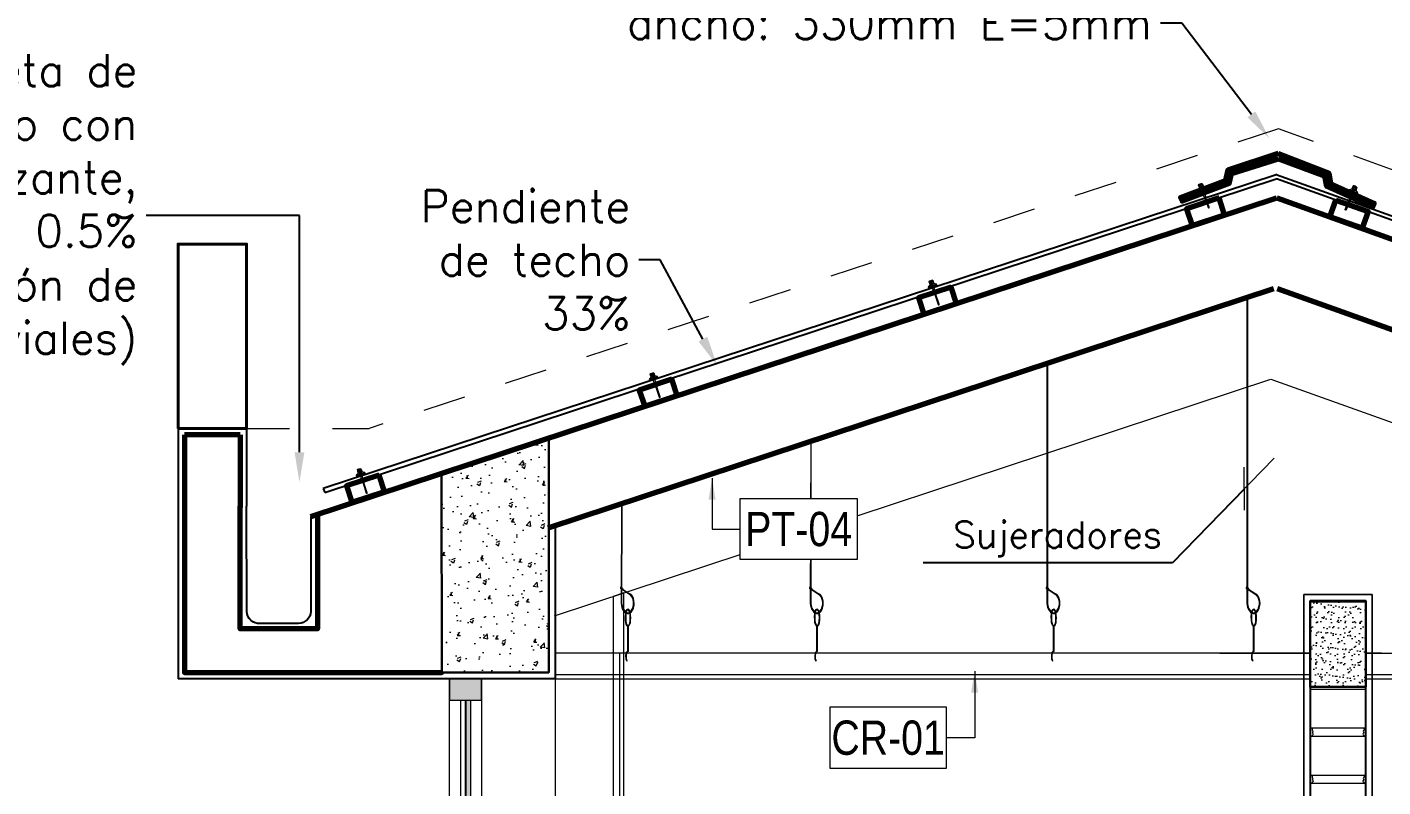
# Model space of a CAD drawing. Header units: millimetres. Extents: x -3570 to 5754, y -12788176 to 1214.
# Drawn here: x 3358.586 to 3361.749, y 1190.029 to 1191.803 of the extents above; entities that cross this region are included whole.
import ezdxf
from ezdxf import colors
from ezdxf.entities.mleader import LeaderData, LeaderLine
from ezdxf.enums import TextEntityAlignment as Align
from ezdxf.math import Vec2, Vec3

# ---------------------------------------------------------------- set-up
doc = ezdxf.new("R2010")
doc.units = ezdxf.units.MM
doc.linetypes.add('HIDDEN2', pattern=[4.7625, 3.175, -1.5875])
doc.linetypes.add('TRAZOS1', pattern=[0.15, 0.1, -0.05])
for name, color, linetype, lineweight in [('01. MUROS.', 7, 'Continuous', 20), ('07. TARRAJEO.', 70, 'Continuous', 0), ('12. VENTANAS.', 142, 'Continuous', 15), ('30. VIGUETAS EN CORTE.', 82, 'Continuous', 30), ('31. LOSA Y TECHO EN CORTE.', 7, 'Continuous', 30), ('47. MOBILIARIOS.', 253, 'Continuous', 5), ('55. INDICADORES - TEXTO (SOLO MÓDULOS).', 45, 'Continuous', 5), ('arrandela', 105, 'Continuous', 9), ('COLUMNAS Y PLACAS', 255, 'Continuous', 70), ('COTAS', 7, 'Continuous', 0), ('PROYECCION', 1, 'HIDDEN2', 9), ('SGE_0.05', 8, 'Continuous', 0), ('SGE_0.13', 6, 'Continuous', 13), ('SGE_COTAS-01', 1, 'Continuous', 9), ('SGE_ESTRUCTURAS', 3, 'Continuous', 13), ('SGE_MUROS BAJOS', 2, 'Continuous', 20), ('SGE_PUERTAS', 1, 'Continuous', 5), ('SGE_TABIQUE 1', 7, 'Continuous', 5), ('SGE_TEXTO-CHICOS-03', 3, 'Continuous', 9)]:
    doc.layers.add(name, color=color, linetype=linetype, lineweight=lineweight)
doc.layers.add('PARA CORTES ARQ', color=251, linetype='Continuous')
doc.styles.add('ESC 1-50 C', font='arial.ttf', dxfattribs={"height": 0.075})
doc.styles.add('nemi', font='GOTHIC.TTF')
doc.styles.add('R80-50', font='romans.shx', dxfattribs={"width": 1.3, "height": 0.08})
doc.styles.add('ROMANS', font='romans.shx')
doc.styles.add('SIMPLEX 50', font='simplex.shx', dxfattribs={"width": 0.6, "height": 0.08})
doc.styles.add('TEXTOS 20', font='ARIALN.TTF', dxfattribs={"height": 0.08})
doc.dimstyles.new('1-50', dxfattribs={"dimtxt": 0.15, "dimasz": 0.07, "dimexe": 0.08, "dimexo": 0, "dimgap": 0.02, "dimtad": 1, "dimtoh": 1, "dimzin": 4, "dimdsep": 46, "dimtxsty": 'R80-50', "dimblk1": 'TICK1', "dimblk2": 'TICK1', "dimsah": 1, "dimcen": 0.09, "dimclrt": 3, "dimaunit": 1, "dimadec": 0, "dimazin": 0, "dimtfac": 1, "dimtix": 1, "dimtmove": 1, "dimatfit": 1, "dimldrblk": 'TICK1', "dimfxl": 0.6, "dimfxlon": 1, "dimtolj": 1, "dimtzin": 0, "dimarcsym": 0})
doc.dimstyles.new('COTA NEMI', dxfattribs={"dimscale": 0, "dimtxt": 0.1, "dimasz": 0.05, "dimexe": 0.04, "dimexo": 0.1, "dimgap": 0.022, "dimtad": 2, "dimtih": 1, "dimtoh": 1, "dimzin": 5, "dimdsep": 46, "dimtxsty": 'nemi', "dimblk": 'ARCHTICK', "dimcen": 0, "dimdle": 0.03, "dimclrd": 1, "dimclre": 1, "dimclrt": 256, "dimaunit": 1, "dimazin": 0, "dimtfac": 1, "dimtix": 1, "dimtmove": 0, "dimatfit": 3, "dimldrblk": 'ARCHTICK', "dimfxl": 0.05, "dimfxlon": 1, "dimtolj": 1, "dimtzin": 0, "dimlwd": -1, "dimlwe": -1, "dimarcsym": 0})
doc.dimstyles.new('ESC G 1.50', dxfattribs={"dimtxt": 0.08, "dimasz": 0.08, "dimexe": 0.08, "dimexo": 0.05, "dimgap": 0.02, "dimtad": 2, "dimtih": 1, "dimtoh": 1, "dimzin": 1, "dimdsep": 46, "dimtxsty": 'SIMPLEX 50', "dimblk": 'ARCHTICK', "dimcen": 0, "dimdle": 0.06, "dimclrd": 256, "dimclre": 256, "dimclrt": 256, "dimadec": 0, "dimazin": 0, "dimtfac": 1, "dimtix": 1, "dimtmove": 2, "dimatfit": 3, "dimfxl": 0.5, "dimfxlon": 1, "dimlwd": -1, "dimlwe": -1, "dimarcsym": 0})

# ---------------------------------------------------------------- blocks, each defined once
blk = doc.blocks.new('aergafdgdfg')
at = {"lineweight": 30, "true_color": 0x636466}
h = blk.add_hatch(color=251, dxfattribs=at)
h.dxf.hatch_style = 1
h.paths.add_polyline_path([(2065.7028, 1656.7004), (2065.9028, 1656.7004), (2065.9028, 1656.8304), (2065.7028, 1656.8304)])
at = {"layer": 'SGE_ESTRUCTURAS'}
blk.add_lwpolyline([(2065.9028, 1656.7004), (2065.9028, 1656.8304), (2065.7028, 1656.8304), (2065.7028, 1656.7004)], close=True, dxfattribs=at)
blk = doc.blocks.new('_ArchTick')
at = {"color": 0, "linetype": 'Continuous', "const_width": 0.15}
blk.add_lwpolyline([(-0.5, -0.5), (0.5, 0.5)], dxfattribs=at)
blk = doc.blocks.new('*D390')
at = {"color": 1, "transparency": 16777216}
for p, q in [((3358.9386, 1192.745), (3358.9386, 1192.835)), ((3363.8977, 1192.745), (3363.8977, 1192.835)), ((3363.9277, 1192.795), (3358.9086, 1192.795))]:
    blk.add_line(p, q, dxfattribs=at)
at = {"layer": 'Defpoints', "color": 0, "lineweight": 30, "transparency": 16777216}
for p in [(3358.9386, 1192.795), (3358.9386, 1191.296), (3363.8977, 1190.8599)]:
    blk.add_point(p, dxfattribs=at)
at = {"color": 1, "transparency": 16777216, "xscale": 0.05, "yscale": 0.05, "zscale": 0.05, "rotation": 180}
blk.add_blockref('_ArchTick', (3358.9386, 1192.795), dxfattribs=at)
at = {"color": 1, "transparency": 16777216, "xscale": 0.05, "yscale": 0.05, "zscale": 0.05}
blk.add_blockref('_ArchTick', (3363.8977, 1192.795), dxfattribs=at)
at = {"transparency": 16777216, "insert": (3361.4182, 1192.8695), "char_height": 0.1, "attachment_point": 5, "style": 'nemi'}
blk.add_mtext('\\A1;4.96', dxfattribs=at)
blk = doc.blocks.new('*D394')
at = {"color": 1, "transparency": 16777216}
for p, q in [((3359.5535, 1192.245), (3359.5535, 1192.335)), ((3359.8039, 1192.245), (3359.8039, 1192.335)), ((3359.8339, 1192.295), (3359.5235, 1192.295))]:
    blk.add_line(p, q, dxfattribs=at)
at = {"layer": 'Defpoints', "color": 0, "lineweight": 30, "transparency": 16777216}
for p in [(3359.5535, 1192.295), (3359.8039, 1190.7952), (3359.5535, 1190.7567)]:
    blk.add_point(p, dxfattribs=at)
at = {"color": 1, "transparency": 16777216, "xscale": 0.05, "yscale": 0.05, "zscale": 0.05, "rotation": 180}
blk.add_blockref('_ArchTick', (3359.5535, 1192.295), dxfattribs=at)
at = {"color": 1, "transparency": 16777216, "xscale": 0.05, "yscale": 0.05, "zscale": 0.05}
blk.add_blockref('_ArchTick', (3359.8039, 1192.295), dxfattribs=at)
at = {"transparency": 16777216, "insert": (3359.6866, 1192.3695), "char_height": 0.1, "attachment_point": 5, "style": 'nemi'}
blk.add_mtext('\\A1;.25', dxfattribs=at)
blk = doc.blocks.new('*U305')
blk.add_wipeout([(0.075, 1.65), (0, 1.65), (0, 0), (0.075, 0)])
at = {"layer": '12. VENTANAS.'}
h = blk.add_hatch(color=251, dxfattribs=at)
h.dxf.hatch_style = 1
h.paths.add_polyline_path([(0, 1.6), (0, 1.65), (0.075, 1.65), (0.075, 1.6)])
at = {"layer": '12. VENTANAS.', "lineweight": 0}
h = blk.add_hatch(color=156, dxfattribs=at)
h.dxf.hatch_style = 1
h.paths.add_polyline_path([(0.0263, 1.6), (0.0263, 0.05), (0.0362, 0.05), (0.0362, 1.6)])
at = {"layer": '12. VENTANAS.'}
h = blk.add_hatch(color=251, dxfattribs=at)
h.dxf.hatch_style = 1
h.paths.add_polyline_path([(0, 0), (0, 0.05), (0.075, 0.05), (0.075, 0)])
at = {"layer": '12. VENTANAS.', "color": 252, "linetype": 'Continuous', "lineweight": 9}
blk.add_lwpolyline([(0.075, 0.05), (0.075, 1.65), (0, 1.65), (0, 0.05)], close=True, dxfattribs=at)
at = {"layer": '12. VENTANAS.', "color": 8, "linetype": 'Continuous', "lineweight": 13}
for points in [[(0, 1.6), (0, 1.65), (0.075, 1.65), (0.075, 1.6)], [(0, 0), (0, 0.05), (0.075, 0.05), (0.075, 0)]]:
    blk.add_lwpolyline(points, close=True, dxfattribs=at)
at = {"layer": '12. VENTANAS.', "color": 150, "lineweight": 5, "ltscale": 0.5}
for points in [[(0.0263, 1.6), (0.0263, 0.05), (0.0362, 0.05), (0.0362, 1.6), (0.0263, 1.6)], [(0.0387, 1.6), (0.0387, 0.05), (0.0487, 0.05), (0.0487, 1.6), (0.0387, 1.6)]]:
    blk.add_lwpolyline(points, dxfattribs=at)
blk = doc.blocks.new('*D396')
at = {"color": 1, "transparency": 16777216}
for p, q in [((3357.5426, 1188.601), (3357.5426, 1190.311)), ((3357.503, 1190.281), (3357.5026, 1190.281))]:
    blk.add_line(p, q, dxfattribs=at)
at = {"layer": 'Defpoints', "color": 0, "lineweight": 30, "transparency": 16777216}
for p in [(3357.5426, 1190.281), (3358.9386, 1190.281, -354.1568), (3357.8314, 1188.631, -24926854.2474)]:
    blk.add_point(p, dxfattribs=at)
at = {"color": 1, "transparency": 16777216, "xscale": 0.05, "yscale": 0.05, "zscale": 0.05}
for p, rotation in [((3357.5426, 1190.281), 90), ((3357.5426, 1188.631), 270)]:
    blk.add_blockref('_ArchTick', p, dxfattribs=dict(at, rotation=rotation))
at = {"transparency": 16777216, "insert": (3357.3986, 1189.456), "char_height": 0.1, "attachment_point": 5, "style": 'nemi'}
blk.add_mtext('\\A1;1.65', dxfattribs=at)
blk = doc.blocks.new('TICK1')
at = {"layer": 'COTAS', "color": 4, "ltscale": 0.5}
blk.add_line((-0.354, -0.354), (0.354, 0.354), dxfattribs=at)
at = {"layer": 'COTAS', "ltscale": 0.5}
blk.add_line((-1, 0), (1, 0), dxfattribs=at)
blk = doc.blocks.new('*U279')
blk.add_wipeout([(0, 0), (0, -0.2), (0.13, -0.2), (0.13, 0)])
at = {"layer": '30. VIGUETAS EN CORTE.', "linetype": 'ByBlock', "lineweight": 0}
h = blk.add_hatch(dxfattribs=at)
h.set_pattern_fill('AR-SAND', color=256, scale=0.0005)
h.set_pattern_definition([(37.5, (-3235.436258, -1217.977465), (-0.00080001565, 0.02447066187), [0, -0.019304, 0, -0.02159, 0, -0.0206375]), (7.5, (-3235.436258, -1217.977465), (0.02247616416, 0.03584125503), [0, -0.010414, 0, -0.017399, 0, -0.0066675]), (327.5, (-3235.45188, -1217.977465), (0.03954961851, 7.185923e-05), [0, -0.00635, 0, -0.02286, 0, -0.029845]), (317.5, (-3235.45188, -1217.977465), (0.03817782262, 0.01114646616), [0, -0.003175, 0, -0.014986, 0, -0.017145])])
h.paths.add_polyline_path([(0.13, 0), (0, 0), (0, -0.2), (0.13, -0.2)])
at = {"layer": '30. VIGUETAS EN CORTE.', "linetype": 'ByBlock'}
blk.add_lwpolyline([(0.13, 0), (0, 0), (0, -0.2), (0.13, -0.2)], close=True, dxfattribs=at)
blk = doc.blocks.new('*U300')
at = {"layer": '07. TARRAJEO.'}
for p, q in [((-0.015, 0), (-0.015, 3.0468)), ((-0.015, 3.0468), (0.145, 3.0468)), ((0.145, 3.0468), (0.145, 0))]:
    blk.add_line(p, q, dxfattribs=at)
at = {"layer": 'Defpoints', "color": 7, "true_color": 0xffffff}
blk.add_lwpolyline([(0.13, 0), (0, 0), (0, 3.0318), (0.13, 3.0318)], close=True, dxfattribs=at)
blk = doc.blocks.new('*U296')
at = {"layer": '01. MUROS.', "color": 146, "true_color": 0x03507d}
for points in [[(0.13, 2.44), (0, 2.44), (0, 2.53), (0.13, 2.53)], [(0.13, 2.33), (0, 2.33), (0, 2.42), (0.13, 2.42)], [(0.13, 2.22), (0, 2.22), (0, 2.31), (0.13, 2.31)]]:
    blk.add_lwpolyline(points, close=True, dxfattribs=at)
for points, knots in [([(0.0058, 2.44), (0.0047, 2.4383), (0.0029, 2.4354), (0.0077, 2.4323), (0.0037, 2.4286), (0.0082, 2.4253), (0.0045, 2.4228), (0.0049, 2.4208), (0.005, 2.42)], [0.00011014, 0.00011014, 0.00011014, 0.00011014, 0.00522058, 0.00867691, 0.01247807, 0.01624097, 0.01967059, 0.02200747, 0.02200747, 0.02200747, 0.02200747]), ([(0.1242, 2.44), (0.1253, 2.4383), (0.1271, 2.4354), (0.1223, 2.4323), (0.1263, 2.4286), (0.1218, 2.4253), (0.1255, 2.4228), (0.1251, 2.4208), (0.125, 2.42)], [0.00011014, 0.00011014, 0.00011014, 0.00011014, 0.00522058, 0.0086769, 0.01247807, 0.01624097, 0.01967059, 0.02200747, 0.02200747, 0.02200747, 0.02200747]), ([(0.0058, 2.33), (0.0047, 2.3283), (0.0029, 2.3254), (0.0077, 2.3223), (0.0037, 2.3186), (0.0082, 2.3153), (0.0045, 2.3128), (0.0049, 2.3108), (0.005, 2.31)], [0.00011014, 0.00011014, 0.00011014, 0.00011014, 0.00522058, 0.00867691, 0.01247807, 0.01624097, 0.01967059, 0.02200747, 0.02200747, 0.02200747, 0.02200747]), ([(0.1242, 2.33), (0.1253, 2.3283), (0.1271, 2.3254), (0.1223, 2.3223), (0.1263, 2.3186), (0.1218, 2.3153), (0.1255, 2.3128), (0.1251, 2.3108), (0.125, 2.31)], [0.00011014, 0.00011014, 0.00011014, 0.00011014, 0.00522058, 0.0086769, 0.01247807, 0.01624097, 0.01967059, 0.02200747, 0.02200747, 0.02200747, 0.02200747])]:
    blk.add_open_spline(points, degree=3, knots=knots, dxfattribs=at)
blk = doc.blocks.new('clavito')
at = {"layer": 'arrandela'}
blk.add_hatch(color=256, dxfattribs=at).paths.add_polyline_path([(-0.0095, 0.0212, 0.225006), (0.0095, 0.0212, 0.225006)])
h = blk.add_hatch(dxfattribs=at)
h.set_pattern_fill('ANSI31', color=256, scale=0.0005, style=0)
h.set_pattern_definition([(45, (960.809015, -308.7578553), (-0.0011225320151, 0.0011225320151), [])])
edge = h.paths.add_edge_path()
edge.add_arc((0.0028, -0.0383), 0.000397, 270, 360, ccw=False)
edge.add_line((0.0028, -0.0387), (0.0028, -0.0387))
edge.add_arc((0.0028, -0.0391), 0.000397, 90, 180)
edge.add_line((0.0024, -0.0391), (0.0024, -0.0882))
edge.add_arc((0, -0.0882), 0.00238, -90, 0, ccw=False)
edge.add_arc((0, -0.0882), 0.00238, 180, 270, ccw=False)
edge.add_line((-0.0024, -0.0882), (-0.0024, -0.0391))
edge.add_arc((-0.0028, -0.0391), 0.000397, 0, 90)
edge.add_line((-0.0028, -0.0387), (-0.0028, -0.0387))
edge.add_arc((-0.0028, -0.0383), 0.000397, 180, 270, ccw=False)
edge.add_arc((0, -0.0258), 0.0129, 255.74962, 284.25038)
for points in [[(-0.0208, 0), (-0.0208, 0.0053), (-0.0095, 0.0122)], [(-0.0208, 0.0053), (0.0208, 0.0053)], [(-0.0208, 0), (0.0208, 0)], [(-0.0095, 0.0276), (-0.0095, 0.0153)], [(-0.0095, 0.0212), (-0.0095, 0.0122)], [(-0.0032, 0.0131), (-0.0032, -0.0383)], [(0.0032, -0.0383), (0.0032, 0.0131)], [(0.0095, 0.0276), (0.0095, 0.0153)], [(0.0095, 0.0212), (0.0095, 0.0122)], [(0.0095, 0.0122), (0.0208, 0.0053), (0.0208, 0)]]:
    blk.add_lwpolyline(points, dxfattribs=at)
blk.add_lwpolyline([(-0.0095, 0.0195), (0.0095, 0.0195), (0.0095, 0.0131), (-0.0095, 0.0131)], close=True, dxfattribs=at)
blk.add_lwpolyline([(0.0032, -0.0383, -0.414214), (0.0028, -0.0387), (0.0028, -0.0387, 0.414214), (0.0024, -0.0391), (0.0024, -0.0882), (0.0024, -0.0882, -0.414214), (0, -0.0905), (0, -0.0905, -0.414214), (-0.0024, -0.0882), (-0.0024, -0.0882), (-0.0024, -0.0391, 0.414214), (-0.0028, -0.0387), (-0.0028, -0.0387, -0.414214), (-0.0032, -0.0383, 0.125003)], format="xyb", close=True, dxfattribs=at)
for centre, radius, start, end in [((0, 0.0075), 0.0222, 64.63861, 115.36139), ((0, 0.0477), 0.0222, 244.63861, 295.36139), ((0, 0.0477), 0.023, 245.58528, 294.41472), ((0, 0.0011), 0.0222, 64.63861, 115.36139), ((0, 0.0413), 0.0222, 244.63861, 295.36139), ((0, 0.0443), 0.0305, 251.82923, 288.17077), ((0, 0.0413), 0.0305, 251.82923, 288.17077)]:
    blk.add_arc(centre, radius, start, end, dxfattribs=at)
blk = doc.blocks.new('*D527')
at = {"color": 1, "transparency": 16777216}
for p, q in [((3357.5426, 1191.326), (3357.5426, 1190.8358)), ((3357.5926, 1191.296), (3357.5026, 1191.296)), ((3357.5926, 1190.8658), (3357.5026, 1190.8658))]:
    blk.add_line(p, q, dxfattribs=at)
at = {"layer": 'Defpoints', "color": 0, "lineweight": 30, "transparency": 16777216}
for p in [(3358.9386, 1191.296), (3357.5426, 1190.8658), (3358.9386, 1190.8658)]:
    blk.add_point(p, dxfattribs=at)
at = {"color": 1, "transparency": 16777216, "xscale": 0.05, "yscale": 0.05, "zscale": 0.05}
for p, rotation in [((3357.5426, 1191.296), 90), ((3357.5426, 1190.8658), 270)]:
    blk.add_blockref('_ArchTick', p, dxfattribs=dict(at, rotation=rotation))
at = {"transparency": 16777216, "insert": (3357.4332, 1191.0809), "char_height": 0.1, "attachment_point": 5, "style": 'nemi'}
blk.add_mtext('\\A1;.43', dxfattribs=at)
blk = doc.blocks.new('*D511')
at = {"color": 1, "transparency": 16777216}
for p, q in [((3357.5426, 1190.8958), (3357.5426, 1190.251)), ((3357.5926, 1190.8658), (3357.5026, 1190.8658)), ((3357.503, 1190.281), (3357.5026, 1190.281))]:
    blk.add_line(p, q, dxfattribs=at)
at = {"layer": 'Defpoints', "color": 0, "lineweight": 30, "transparency": 16777216}
for p in [(3357.7329, 1190.8658), (3357.5426, 1190.281), (3358.9386, 1190.281, -354.1568)]:
    blk.add_point(p, dxfattribs=at)
at = {"color": 1, "transparency": 16777216, "xscale": 0.05, "yscale": 0.05, "zscale": 0.05}
for p, rotation in [((3357.5426, 1190.8658), 90), ((3357.5426, 1190.281), 270)]:
    blk.add_blockref('_ArchTick', p, dxfattribs=dict(at, rotation=rotation))
at = {"transparency": 16777216, "insert": (3357.4329, 1190.5734), "char_height": 0.1, "attachment_point": 5, "style": 'nemi'}
blk.add_mtext('\\A1;.58', dxfattribs=at)
blk = doc.blocks.new('x1x01x2xx2')
at = {"layer": '31. LOSA Y TECHO EN CORTE.', "lineweight": 0, "true_color": 0x939598}
h = blk.add_hatch(dxfattribs=at)
h.set_pattern_fill('AR-CONC', color=252, scale=0.00049)
h.set_pattern_definition([(50, (-398.00963, -2095.51684), (0.0892704878, -0.007810152), [0.0093345, -0.1026795]), (355, (-398.00963, -2095.51684), (-0.0172692765, 0.0936178542), [0.0074676, -0.0821438862]), (100.4514447, (-398.00219, -2095.51749), (0.072001211, 0.0858076984), [0.0079331043, -0.08726422]), (46.1842, (-398.00963, -2095.49195), (0.13282873, -0.0206007407), [0.01400175, -0.15401925]), (96.6355576, (-397.99856, -2095.49366), (0.1163280257, 0.121238801), [0.0118996613, -0.130896448]), (351.184151, (-398.00963, -2095.49195), (0.116328026, 0.121238801), [0.011201384, -0.1232152686]), (21, (-397.997185, -2095.49817), (0.0742910517, -0.0501099471), [0.0093345, -0.1026795]), (326, (-397.997185, -2095.49817), (0.030282994, 0.0902521034), [0.0074676, -0.0821436]), (71.451445, (-397.99099, -2095.50234), (0.1045740454, 0.0401421568), [0.0079331043, -0.0872640694]), (37.5, (-398.00963, -2095.516837), (0.0015134156, 0.04143196905), [0, -0.08114792, 0, -0.0833882, 0, -0.08245475]), (7.5, (-398.00963, -2095.516837), (0.0327416346, 0.04908848166), [0, -0.04754372, 0, -0.07928102, 0, -0.03142615]), (327.5, (-398.037385, -2095.516837), (0.06643939163, -0.00280708456), [0, -0.031115, 0, -0.0970788, 0, -0.1288161]), (317.5, (-398.04983, -2095.51684), (0.0725832989, 0.0124589806), [0, -0.0404495, 0, -0.06447028, 0, -0.0914781])])
h.paths.add_polyline_path([(1076.0977, 300.5807), (1075.8477, 300.5807), (1075.8475, 301.0414), (1076.0979, 301.1247)])
at = {"color": 251, "true_color": 0x636466}
for p, q in [((1077.7967, 301.7437), (1075.5716, 301.0098)), ((1077.7966, 301.733), (1075.5748, 301)), ((1077.7948, 301.7437), (1079.8993, 300.9894)), ((1079.8959, 300.9799), (1077.795, 301.733)), ((1075.5716, 301.0098), (1075.5749, 301.0004))]:
    blk.add_line(p, q, dxfattribs=at)
at = {"color": 18, "true_color": 0x000000}
for p, q in [((1075.3927, 301.1505, -354.1568), (1075.3927, 300.9685, -354.1568)), ((1075.866, 300.5657), (1075.2327, 300.5657, 12467888.0262))]:
    blk.add_line(p, q, dxfattribs=at)
for points, elevation in [([(1075.2327, 301.1505), (1075.2327, 300.7505)], -354.1568), ([(1075.2327, 301.1505), (1075.2327, 300.5657)], -354.1568), ([(1075.3928, 300.7225), (1075.3927, 300.9685)], -472.209), ([(1075.5428, 300.9448), (1075.5428, 300.723)], -472.209), ([(1075.514, 300.6948), (1075.4215, 300.6948)], -472.209)]:
    blk.add_lwpolyline(points, dxfattribs=dict(at, elevation=elevation))
at = {"color": 18, "true_color": 0x000000, "elevation": -472.209}
blk.add_lwpolyline([(1075.5428, 300.723, -0.380341), (1075.514, 300.6948), (1075.4243, 300.6948, -0.410247), (1075.3928, 300.7232), (1075.3928, 300.727)], format="xyb", dxfattribs=at)
at = {"layer": 'COLUMNAS Y PLACAS', "color": 9, "true_color": 0xc7c8ca}
for p, q in [((1075.5428, 300.9448), (1077.7958, 301.6892)), ((1077.7958, 301.6892), (1079.8816, 300.9399)), ((1076.0964, 300.9182), (1077.7892, 301.4775)), ((1077.797, 301.4774), (1079.3239, 300.9289)), ((1075.3777, 301.1355, -354.1568), (1075.2477, 301.1355, -354.1568)), ((1075.3777, 301.1355, -354.1568), (1075.3776, 300.9657, -1052608.3191))]:
    blk.add_line(p, q, dxfattribs=at)
at = {"layer": 'COLUMNAS Y PLACAS', "lineweight": -3}
for q in [(1075.2477, 301.1355, -354.1568), (1075.3777, 300.9685, -354.1568)]:
    blk.add_line((1075.3777, 301.1355, -354.1568), q, dxfattribs=at)
at = {"layer": 'COLUMNAS Y PLACAS', "color": 9, "true_color": 0xc7c8ca}
for points in [[(1077.7994, 301.7923), (1077.6818, 301.7532), (1077.6762, 301.7296), (1077.5716, 301.69), (1077.5751, 301.6807), (1077.6847, 301.7222), (1077.6903, 301.7457), (1077.7992, 301.7797)], [(1077.7992, 301.7923), (1077.9174, 301.7461), (1077.9215, 301.7222), (1078.0235, 301.6763), (1078.0194, 301.6672), (1077.9126, 301.7153), (1077.9084, 301.7391), (1077.7991, 301.7797)], [(1077.6613, 301.6885), (1077.5853, 301.6633), (1077.5984, 301.6239), (1077.6743, 301.6491), (1077.6613, 301.6885)], [(1077.9337, 301.6838), (1078.009, 301.6567), (1077.9949, 301.6177), (1077.9197, 301.6448), (1077.9337, 301.6838)], [(1077.036, 301.4803), (1076.96, 301.4552), (1076.9725, 301.4172), (1077.0485, 301.4423), (1077.036, 301.4803)], [(1076.3847, 301.2651), (1076.3087, 301.24), (1076.3213, 301.202), (1076.3972, 301.2271), (1076.3847, 301.2651)], [(1075.7015, 301.0412), (1075.6255, 301.0161), (1075.638, 300.9781), (1075.714, 301.0032), (1075.7015, 301.0412)]]:
    blk.add_lwpolyline(points, dxfattribs=at)
at = {"layer": 'COLUMNAS Y PLACAS', "lineweight": 40}
blk.add_lwpolyline([(1075.2327, 301.1505), (1075.3927, 301.1505), (1075.3927, 301.5807), (1075.2327, 301.5807)], close=True, dxfattribs=at)
at = {"layer": 'COLUMNAS Y PLACAS', "color": 9, "true_color": 0xc7c8ca}
for points, elevation in [([(1075.2477, 301.1355), (1075.2477, 300.5807), (1075.8477, 300.5807), (1075.8477, 300.5807)], -354.1568), ([(1075.5578, 300.9498), (1075.5578, 300.6826), (1075.3778, 300.6826), (1075.3777, 300.9685)], -472.209)]:
    blk.add_lwpolyline(points, dxfattribs=dict(at, elevation=elevation))
at = {"layer": 'PARA CORTES ARQ', "color": 1, "lineweight": 30}
blk.add_lwpolyline([(1076.0979, 301.1247), (1076.0977, 300.5807), (1075.8477, 300.5807), (1075.8475, 301.0414)], close=True, dxfattribs=at)
at = {"layer": 'PARA CORTES ARQ', "color": 3}
blk.add_lwpolyline([(1076.1122, 300.9198), (1076.1127, 300.5657), (1075.8327, 300.5657), (1075.8327, 300.5657)], dxfattribs=at)
at = {"layer": 'PROYECCION', "linetype": 'TRAZOS1'}
for p, q in [((1077.8001, 301.8501), (1075.6789, 301.1505)), ((1079.7641, 301.1446), (1077.7998, 301.8501))]:
    blk.add_line(p, q, dxfattribs=at)
at = {"layer": 'PROYECCION', "linetype": 'TRAZOS1', "elevation": -354.1568}
blk.add_lwpolyline([(1075.3927, 301.1505), (1075.6789, 301.1505)], dxfattribs=at)
at = {"layer": 'SGE_0.13', "color": 251, "lineweight": 0, "true_color": 0x636466}
blk.add_arc((1075.4229, 300.725, -472.209), 0.0302, 184.7267, 267.3319, dxfattribs=at)
at = {"layer": 'arrandela'}
for p, xscale, yscale, zscale, rotation in [((1077.6221, 301.708), -0.5000000000000018, 0.5000000000000019, 0.5000000000000019, 20.36148551939579), ((1077.9734, 301.7023), 0.5000000000000018, 0.5000000000000018, 0.5000000000000018, 338.1613985720137), ((1076.9934, 301.4817), -0.500000000000002, 0.500000000000002, 0.500000000000002, 18.26460791079665), ((1076.3424, 301.2657), -0.500000000000002, 0.500000000000002, 0.500000000000002, 18.26460791079665), ((1075.6592, 301.0418), -0.500000000000002, 0.500000000000002, 0.500000000000002, 18.26460791079665)]:
    blk.add_blockref('clavito', p, dxfattribs=dict(at, xscale=xscale, yscale=yscale, zscale=zscale, rotation=rotation))
at = {"layer": 'SGE_TEXTO-CHICOS-03'}
ml = blk.add_multileader_mtext('Standard', dxfattribs=at)
ml.set_content('{\\Fromans|c0;Cumbrera dentada de aluzinc ancho: 330mm E=5mm }', color=256, style='ESC 1-50 C')
ml.set_leader_properties()
ml.build(insert=Vec2(0, 0))
ml.multileader.update_dxf_attribs({"text_left_attachment_type": 2, "text_right_attachment_type": 2, "dogleg_length": 0.1, "arrow_head_size": 0.07})
ctx = ml.context
ctx.base_point, ctx.char_height, ctx.arrow_head_size, ctx.landing_gap_size, ctx.plane_origin = Vec3(1076.1741, 302.0969, -99722446.6615), 0.075, 0.07, 0.02, Vec3(1077.493, 301.952, -99722446.6615)
ctx.left_attachment, ctx.right_attachment, ctx.text_align_type = 2, 2, 2
notes = []
notes.append((ctx, [(1, (1, 1, 0), (1077.5748, 302.0969, -99722446.6615), (-1, 0), 0.05, [(0, [(1077.779, 301.8278, -99722446.6615)], 0, [])])]))
ctx.mtext.insert, ctx.mtext.rotation, ctx.mtext.width, ctx.mtext.defined_height, ctx.mtext.alignment, ctx.mtext.flow_direction = Vec3(1077.5048, 302.2594, -99722446.6615), 6.283185, 1.667215, 0.6114, 3, 5
ml = blk.add_multileader_mtext('Standard', dxfattribs=at)
ml.set_content('{\\Fromans|c0;Canaleta de concreto con impermeabilizante, Inclinación de 0.5% (Evacuación de aguas pluviales)}', color=256, style='ESC 1-50 C')
ml.set_leader_properties()
ml.build(insert=Vec2(0, 0))
ml.multileader.update_dxf_attribs({"text_left_attachment_type": 2, "text_right_attachment_type": 2, "dogleg_length": 0.1, "arrow_head_size": 0.07})
ctx = ml.context
ctx.base_point, ctx.char_height, ctx.arrow_head_size, ctx.landing_gap_size, ctx.plane_origin = Vec3(1074.0144, 301.6476, -99722347.5473), 0.075, 0.07, 0.02, Vec3(1071.2112, 306.0745, -99722347.5473)
ctx.left_attachment, ctx.right_attachment, ctx.text_align_type = 2, 2, 2
notes.append((ctx, [(0, (1, 1, 0), (1075.5161, 301.6476, -99722347.5473), (-1, 0), 0.3582, [(0, [(1075.5159, 301.0248, -99722347.5473)], 0, [])])]))
ctx.mtext.insert, ctx.mtext.width, ctx.mtext.alignment, ctx.mtext.flow_direction = Vec3(1075.1379, 302.0244, -99722347.5473), 1.123448, 3, 5
ml = blk.add_multileader_mtext('Standard', dxfattribs=at)
ml.set_content('{\\Fromans|c0;Pendiente de techo 33%} ', color=256, style='ESC 1-50 C')
ml.set_leader_properties()
ml.build(insert=Vec2(0, 0))
ml.multileader.update_dxf_attribs({"text_left_attachment_type": 2, "text_right_attachment_type": 2, "dogleg_length": 0.1, "arrow_head_size": 0.07})
ctx = ml.context
ctx.base_point, ctx.char_height, ctx.arrow_head_size, ctx.landing_gap_size, ctx.plane_origin = Vec3(1075.7498, 301.5443, -99722347.5473), 0.075, 0.07, 0.02, Vec3(1076.2758, 301.3054, -99722347.5473)
ctx.left_attachment, ctx.right_attachment, ctx.text_align_type = 2, 2, 2
notes.append((ctx, [(1, (1, 1, 0), (1076.3576, 301.5443, -99722347.5473), (-1, 0), 0.05, [(0, [(1076.4904, 301.2972, -99722347.5473)], 0, [])])]))
ctx.mtext.insert, ctx.mtext.rotation, ctx.mtext.width, ctx.mtext.alignment, ctx.mtext.flow_direction = Vec3(1076.2876, 301.7068, -99722347.5473), 6.283185, 0.692848, 3, 5
for ctx, leaders in notes:
    for number, flags, end, landing, length, lines in leaders:
        leader = LeaderData()
        leader.index, (leader.has_last_leader_line, leader.has_dogleg_vector, leader.attachment_direction) = number, flags
        leader.last_leader_point, leader.dogleg_vector, leader.dogleg_length = Vec3(end), Vec3(landing), length
        for number, points, colour, breaks in lines:
            line = LeaderLine()
            line.index, line.vertices, line.color, line.breaks = number, Vec3.list(points), colors.encode_raw_color(colour), breaks
            leader.lines.append(line)
        ctx.leaders.append(leader)
blk = doc.blocks.new('*U323')
blk.add_wipeout([(-0.3912, -0.1587), (-0.3912, -0.3006), (-0.1184, -0.3006), (-0.1184, -0.1587)]).dxf.layer = '55. INDICADORES - TEXTO (SOLO MÓDULOS).'
at = {"layer": '55. INDICADORES - TEXTO (SOLO MÓDULOS).'}
blk.add_lwpolyline([(-0.3912, -0.3006), (-0.1184, -0.3006), (-0.1184, -0.1587), (-0.3912, -0.1587)], close=True, dxfattribs=at)
at = {"layer": '55. INDICADORES - TEXTO (SOLO MÓDULOS).', "style": 'TEXTOS 20'}
blk.add_attdef('ITEM', text='', height=0.08, dxfattribs=at).set_placement((-0.2548, -0.2297), align=Align.MIDDLE_CENTER)
at = {"layer": '55. INDICADORES - TEXTO (SOLO MÓDULOS).'}
blk.add_leader([(-0.0529, -0.0744), (-0.0529, -0.2297), (-0.1184, -0.2297)], dimstyle='ESC G 1.50', override={"dimasz": 0.05}, dxfattribs=at)
blk = doc.blocks.new('*U306')
blk.add_wipeout([(-0.3912, -0.1587), (-0.3912, -0.3006), (-0.1184, -0.3006), (-0.1184, -0.1587)]).dxf.layer = '55. INDICADORES - TEXTO (SOLO MÓDULOS).'
at = {"layer": '55. INDICADORES - TEXTO (SOLO MÓDULOS).'}
blk.add_lwpolyline([(-0.3912, -0.3006), (-0.1184, -0.3006), (-0.1184, -0.1587), (-0.3912, -0.1587)], close=True, dxfattribs=at)
at = {"layer": '55. INDICADORES - TEXTO (SOLO MÓDULOS).', "style": 'TEXTOS 20'}
blk.add_attdef('ITEM', text='', height=0.08, dxfattribs=at).set_placement((-0.2548, -0.2297), align=Align.MIDDLE_CENTER)
at = {"layer": '55. INDICADORES - TEXTO (SOLO MÓDULOS).'}
blk.add_leader([(-0.0529, -0.1112), (-0.0529, -0.2297), (-0.1184, -0.2297)], dimstyle='ESC G 1.50', override={"dimasz": 0.05}, dxfattribs=at)

msp = doc.modelspace()

# ---------------------------------------------------------------- linework, layer by layer
at = {"layer": 'COTAS', "color": 9, "true_color": 0xc7c8ca}
for p, q in [((3359.8166, 1190.4282), (3361.4877, 1190.9804)), ((3359.9686, 1190.3414), (3359.9686, 1187.431)), ((3359.8186, 1190.281), (3359.8186, 1187.431))]:
    msp.add_line(p, q, dxfattribs=at)
msp.add_lwpolyline([(3359.9536, 1187.541), (3359.9786, 1187.541), (3359.9786, 1190.4818), (3359.9536, 1190.4735)], close=True, dxfattribs=at)
at = {"layer": 'SGE_0.05', "lineweight": 0}
for points in [[(3359.8185, 1190.3414), (3361.7463, 1190.3414)], [(3361.3691, 1190.3412), (3363.0149, 1190.3412)]]:
    msp.add_lwpolyline(points, dxfattribs=at)
at = {"layer": 'SGE_MUROS BAJOS'}
for points in [[(3359.8186, 1190.291), (3361.7463, 1190.291)], [(3361.3691, 1190.291), (3363.0298, 1190.2913)], [(3359.8186, 1190.281), (3361.7463, 1190.281)], [(3361.3691, 1190.281), (3363.0298, 1190.281)]]:
    msp.add_lwpolyline(points, dxfattribs=at)
at = {"layer": 'SGE_PUERTAS', "transparency": 16777216}
for p, q in [((3361.4323, 1191.1663), (3361.4323, 1190.4572)), ((3361.4334, 1191.1667), (3361.4334, 1190.4572)), ((3360.9656, 1191.0166), (3360.9656, 1190.4572)), ((3360.9667, 1191.017), (3360.9667, 1190.4572)), ((3360.4149, 1190.8335), (3360.4135, 1190.4572)), ((3360.4146, 1190.8334), (3360.4146, 1190.4572)), ((3359.973, 1190.6866), (3359.9723, 1190.4572)), ((3359.9736, 1190.6868), (3359.9734, 1190.4572)), ((3359.9918, 1190.4782), (3359.9708, 1190.4918)), ((3359.9713, 1190.4953), (3359.9756, 1190.4928)), ((3359.9713, 1190.4928), (3359.9758, 1190.4903)), ((3359.9758, 1190.4903), (3359.9927, 1190.4796)), ((3360.433, 1190.4782), (3360.412, 1190.4918)), ((3360.4125, 1190.4953), (3360.4168, 1190.4928)), ((3360.4125, 1190.4928), (3360.417, 1190.4903)), ((3360.417, 1190.4903), (3360.4339, 1190.4796)), ((3360.985, 1190.4782), (3360.964, 1190.4918)), ((3360.9645, 1190.4953), (3360.9688, 1190.4928)), ((3360.9645, 1190.4928), (3360.969, 1190.4903)), ((3360.969, 1190.4903), (3360.9859, 1190.4796)), ((3361.4518, 1190.4782), (3361.4308, 1190.4918)), ((3361.4313, 1190.4953), (3361.4356, 1190.4928)), ((3361.4313, 1190.4928), (3361.4358, 1190.4903)), ((3361.4358, 1190.4903), (3361.4527, 1190.4796)), ((3359.9872, 1190.4036), (3359.9872, 1190.3459)), ((3359.9884, 1190.4034), (3359.9884, 1190.3448)), ((3360.4284, 1190.4036), (3360.4284, 1190.3459)), ((3360.4296, 1190.4034), (3360.4296, 1190.3448)), ((3360.9804, 1190.4036), (3360.9804, 1190.3459)), ((3360.9816, 1190.4034), (3360.9816, 1190.3448)), ((3361.4472, 1190.4036), (3361.4472, 1190.3459)), ((3361.4483, 1190.4034), (3361.4483, 1190.3448))]:
    msp.add_line(p, q, dxfattribs=at)
for centre, radius, start, end in [((3359.971, 1190.4923), 0.000552, 61.0434, 250.3828), ((3359.9714, 1190.4947), 0.000658, 101.6847, 251.5706), ((3360.0293, 1190.5935), 0.1151, 239.7047, 242.6061), ((3359.9761, 1190.4907), 0.000559, 241.0434, 62.1435), ((3360.4122, 1190.4923), 0.000552, 61.0434, 250.3828), ((3360.4126, 1190.4947), 0.000658, 101.6847, 251.5706), ((3360.4705, 1190.5935), 0.1151, 239.7047, 242.6061), ((3360.4173, 1190.4907), 0.000559, 241.0434, 62.1435), ((3360.9642, 1190.4923), 0.000552, 61.0434, 250.3828), ((3360.9646, 1190.4947), 0.000658, 101.6847, 251.5706), ((3361.0225, 1190.5935), 0.1151, 239.7047, 242.6061), ((3360.9693, 1190.4907), 0.000559, 241.0434, 62.1435), ((3361.431, 1190.4923), 0.000552, 61.0434, 250.3828), ((3361.4314, 1190.4947), 0.000658, 101.6847, 251.5706), ((3361.4893, 1190.5935), 0.1151, 239.7047, 242.6061), ((3361.4361, 1190.4907), 0.000559, 241.0434, 62.1435)]:
    msp.add_arc(centre, radius, start, end, dxfattribs=at)
for centre in [(3359.9882, 1190.4237), (3360.4294, 1190.4237), (3360.9814, 1190.4237), (3361.4481, 1190.4237)]:
    msp.add_ellipse(centre, major_axis=(0.0002, -0.0192), ratio=0.235694, dxfattribs=at)
for centre in [(3359.9882, 1190.3328), (3360.4294, 1190.3328), (3360.9814, 1190.3328), (3361.4482, 1190.3328), (3361.587, 1190.3328)]:
    msp.add_ellipse(centre, major_axis=(0.0001, -0.012), ratio=0.377191, start_param=3.087969, end_param=5.685396, dxfattribs=at)
for points, knots in [([(3359.9724, 1190.4572), (3359.9726, 1190.4437), (3359.9815, 1190.431), (3359.9977, 1190.436), (3360.0028, 1190.4464), (3360.0028, 1190.4572), (3360.0028, 1190.4654), (3360, 1190.4735), (3359.9945, 1190.4786), (3359.9936, 1190.4792), (3359.9927, 1190.4796)], [1.572154, 1.572154, 1.572154, 1.572154, 3.330309, 3.330309, 4.712389, 4.712389, 4.712389, 5.763453, 5.763453, 5.956191, 5.956191, 5.956191, 5.956191]), ([(3359.9735, 1190.4572), (3359.9737, 1190.4491), (3359.9779, 1190.4418), (3359.9905, 1190.4294), (3360.0031, 1190.4442), (3360.0007, 1190.469), (3359.9967, 1190.4757), (3359.9918, 1190.4782)], [1.572154, 1.572154, 1.572154, 1.572154, 2.667816, 2.667816, 4.859141, 4.859141, 5.990268, 5.990268, 5.990268, 5.990268]), ([(3360.4136, 1190.4572), (3360.4139, 1190.4437), (3360.4227, 1190.431), (3360.4389, 1190.436), (3360.444, 1190.4464), (3360.444, 1190.4572), (3360.444, 1190.4654), (3360.4412, 1190.4735), (3360.4357, 1190.4786), (3360.4348, 1190.4792), (3360.4339, 1190.4796)], [1.572154, 1.572154, 1.572154, 1.572154, 3.330309, 3.330309, 4.712389, 4.712389, 4.712389, 5.763453, 5.763453, 5.956191, 5.956191, 5.956191, 5.956191]), ([(3360.4147, 1190.4572), (3360.4149, 1190.4491), (3360.4191, 1190.4418), (3360.4317, 1190.4294), (3360.4443, 1190.4442), (3360.4419, 1190.469), (3360.4379, 1190.4757), (3360.433, 1190.4782)], [1.572154, 1.572154, 1.572154, 1.572154, 2.667816, 2.667816, 4.859141, 4.859141, 5.990268, 5.990268, 5.990268, 5.990268]), ([(3360.9656, 1190.4572, 0), (3360.9659, 1190.4437, 0), (3360.9747, 1190.431, 0), (3360.9909, 1190.436, 0), (3360.996, 1190.4464, 0), (3360.996, 1190.4572, 0), (3360.996, 1190.4654, 0), (3360.9932, 1190.4735, 0), (3360.9877, 1190.4786, 0), (3360.9868, 1190.4792, 0), (3360.9859, 1190.4796, 0)], [1.572154, 1.572154, 1.572154, 1.572154, 3.330309, 3.330309, 4.712389, 4.712389, 4.712389, 5.763453, 5.763453, 5.956191, 5.956191, 5.956191, 5.956191]), ([(3360.9667, 1190.4572, 0), (3360.9669, 1190.4491, 0), (3360.9711, 1190.4418, 0), (3360.9837, 1190.4294, 0), (3360.9963, 1190.4442, 0), (3360.9939, 1190.469, 0), (3360.9899, 1190.4757, 0), (3360.985, 1190.4782, 0)], [1.572154, 1.572154, 1.572154, 1.572154, 2.667816, 2.667816, 4.859141, 4.859141, 5.990268, 5.990268, 5.990268, 5.990268]), ([(3361.4323, 1190.4572, 0), (3361.4326, 1190.4437, 0), (3361.4414, 1190.431, 0), (3361.4577, 1190.436, 0), (3361.4628, 1190.4464, 0), (3361.4628, 1190.4572, 0), (3361.4628, 1190.4654, 0), (3361.46, 1190.4735, 0), (3361.4545, 1190.4786, 0), (3361.4536, 1190.4792, 0), (3361.4527, 1190.4796, 0)], [1.572154, 1.572154, 1.572154, 1.572154, 3.330309, 3.330309, 4.712389, 4.712389, 4.712389, 5.763453, 5.763453, 5.956191, 5.956191, 5.956191, 5.956191]), ([(3361.4335, 1190.4572, 0), (3361.4336, 1190.4491, 0), (3361.4379, 1190.4418, 0), (3361.4505, 1190.4294, 0), (3361.4631, 1190.4442, 0), (3361.4607, 1190.469, 0), (3361.4567, 1190.4757, 0), (3361.4518, 1190.4782, 0)], [1.572154, 1.572154, 1.572154, 1.572154, 2.667816, 2.667816, 4.859141, 4.859141, 5.990268, 5.990268, 5.990268, 5.990268]), ([(3359.9884, 1190.4034), (3359.9902, 1190.4034), (3359.9912, 1190.4053), (3359.9936, 1190.4126), (3359.9942, 1190.4219), (3359.9927, 1190.4395), (3359.9894, 1190.4474), (3359.9829, 1190.4389), (3359.982, 1190.4277), (3359.9834, 1190.4101), (3359.9844, 1190.4034), (3359.9884, 1190.4034)], [0, 0, 0, 0, 0.608221, 0.608221, 1.886298, 1.886298, 3.448119, 3.448119, 5.00994, 5.00994, 6.283185, 6.283185, 6.283185, 6.283185]), ([(3360.4296, 1190.4034), (3360.4314, 1190.4034), (3360.4324, 1190.4053), (3360.4348, 1190.4126), (3360.4354, 1190.4219), (3360.4339, 1190.4395), (3360.4306, 1190.4474), (3360.4241, 1190.4389), (3360.4232, 1190.4277), (3360.4246, 1190.4101), (3360.4256, 1190.4034), (3360.4296, 1190.4034)], [0, 0, 0, 0, 0.608221, 0.608221, 1.886298, 1.886298, 3.448119, 3.448119, 5.00994, 5.00994, 6.283185, 6.283185, 6.283185, 6.283185]), ([(3360.9816, 1190.4034, 0), (3360.9835, 1190.4034, 0), (3360.9844, 1190.4053, 0), (3360.9868, 1190.4126, 0), (3360.9874, 1190.4219, 0), (3360.9859, 1190.4395, 0), (3360.9826, 1190.4474, 0), (3360.9761, 1190.4389, 0), (3360.9752, 1190.4277, 0), (3360.9766, 1190.4101, 0), (3360.9776, 1190.4034, 0), (3360.9816, 1190.4034, 0)], [0, 0, 0, 0, 0.608221, 0.608221, 1.886298, 1.886298, 3.448119, 3.448119, 5.00994, 5.00994, 6.283185, 6.283185, 6.283185, 6.283185]), ([(3361.4483, 1190.4034, 0), (3361.4502, 1190.4034, 0), (3361.4512, 1190.4053, 0), (3361.4536, 1190.4126, 0), (3361.4542, 1190.4219, 0), (3361.4527, 1190.4395, 0), (3361.4493, 1190.4474, 0), (3361.4429, 1190.4389, 0), (3361.442, 1190.4277, 0), (3361.4434, 1190.4101, 0), (3361.4444, 1190.4034, 0), (3361.4483, 1190.4034, 0)], [0, 0, 0, 0, 0.608221, 0.608221, 1.886298, 1.886298, 3.448119, 3.448119, 5.00994, 5.00994, 6.283185, 6.283185, 6.283185, 6.283185])]:
    msp.add_open_spline(points, degree=3, knots=knots, dxfattribs=at)
for points in [[(3359.9872, 1190.3459), (3359.9821, 1190.3438), (3359.9811, 1190.3277), (3359.9852, 1190.3224)], [(3360.4284, 1190.3459), (3360.4233, 1190.3438), (3360.4223, 1190.3277), (3360.4264, 1190.3224)], [(3360.9804, 1190.3459), (3360.9753, 1190.3438), (3360.9743, 1190.3277), (3360.9784, 1190.3224)], [(3361.4472, 1190.3459), (3361.4421, 1190.3438), (3361.4411, 1190.3277), (3361.4452, 1190.3224)], [(3361.5861, 1190.3459), (3361.5809, 1190.3438), (3361.58, 1190.3277), (3361.584, 1190.3224)]]:
    msp.add_open_spline(points, degree=3, dxfattribs=at)
at = {"layer": 'SGE_TABIQUE 1'}
msp.add_lwpolyline([(3361.7248, 1187.431), (3361.7248, 1187.431), (3361.5648, 1187.431), (3361.5648, 1190.4778), (3361.7248, 1190.4778), (3361.7248, 1187.431)], dxfattribs=at)

# ---------------------------------------------------------------- block references
at = {"color": 3, "lineweight": 30, "xscale": -1, "rotation": 90.00011232660059}
msp.add_blockref('aergafdgdfg', (5018.4061, 3256.168), dxfattribs=at)
at = {"layer": '47. MOBILIARIOS.', "xscale": -1}
msp.add_blockref('*U305', (3359.6469, 1188.631), dxfattribs=at)

# ---------------------------------------------------------------- texts
at = {"layer": 'SGE_TEXTO-CHICOS-03', "insert": (3360.9905, 1190.6483), "char_height": 0.061425, "attachment_point": 2, "style": 'ROMANS'}
msp.add_mtext('Sujeradores', dxfattribs=at)

# ---------------------------------------------------------------- dimensions: what is measured, and where the dimension line sits
at = {"color": 217, "true_color": 0x93278f}
for base, p1, p2, angle, picture, middle in [((3358.9386, 1192.795), (3363.8977, 1190.8599), (3358.9386, 1191.296), 180, '*D390', (3361.4182, 1192.8695)), ((3357.5426, 1190.8658), (3358.9386, 1191.296), (3358.9386, 1190.8658), 90, '*D527', (3357.4332, 1191.0809)), ((3357.5426, 1190.281), (3357.7329, 1190.8658), (3358.9386, 1190.281, -354.1568), 90, '*D511', (3357.4329, 1190.5734)), ((3357.5426, 1190.281), (3357.8314, 1188.631, -24926854.2474), (3358.9386, 1190.281, -354.1568), 90, '*D396', (3357.3986, 1189.456))]:
    dim = msp.add_linear_dim(base=base, p1=p1, p2=p2, angle=angle, dimstyle='COTA NEMI', override={"dimscale": 1}, dxfattribs=at)
    dim.commit()
    dim.dimension.update_dxf_attribs({"geometry": picture, "text_midpoint": middle})
dim = msp.add_linear_dim(base=(3359.5535, 1192.295), p1=(3359.8039, 1190.7952), p2=(3359.5535, 1190.7567), dimstyle='COTA NEMI', override={"dimscale": 1}, dxfattribs=at)
dim.commit()
dim.dimension.update_dxf_attribs({"geometry": '*D394', "text_midpoint": (3359.6866, 1192.295), "dimtype": 160})

# ---------------------------------------------------------------- leaders
at = {"layer": 'SGE_COTAS-01', "lineweight": 5}
msp.add_leader([(3361.4263, 1190.7249), (3361.2583, 1190.5522), (3360.6772, 1190.5522)], dimstyle='1-50', override={"dimasz": 0.1, "dimse1": 1}, dxfattribs=at)

# ---------------------------------------------------------------- next in the draw order: block references
at = {"layer": '47. MOBILIARIOS.', "xscale": -1, "rotation": 180}
msp.add_blockref('*U279', (3361.5798, 1190.2619), dxfattribs=at)

# ---------------------------------------------------------------- next in the draw order: linework, layer by layer
at = {"layer": 'COTAS', "color": 9, "true_color": 0xc7c8ca}
msp.add_lwpolyline([(3363.0086, 1190.437), (3361.4885, 1190.9803)], dxfattribs=at)

# ---------------------------------------------------------------- next in the draw order: block references
at = {"color": 217, "true_color": 0x93278f}
msp.add_blockref('x1x01x2xx2', (2283.7059, 889.7153), dxfattribs=at)
at = {"color": 0, "xscale": -1}
msp.add_blockref('*U300', (3361.7098, 1187.431), dxfattribs=at)
at = {"layer": '01. MUROS.', "xscale": -1}
msp.add_blockref('*U296', (3361.7098, 1187.7263), dxfattribs=at)

# ---------------------------------------------------------------- next in the draw order: block references
at = {"layer": '55. INDICADORES - TEXTO (SOLO MÓDULOS).'}
ref = msp.add_blockref('*U306', (3360.1316, 1190.8605), dxfattribs=dict(at, xscale=-1))
ref.add_attrib('ITEM', 'PT-04', dxfattribs={"height": 0.08, "style": 'TEXTOS 20'}).set_placement((3360.3864, 1190.6308, -76987683.6092), align=Align.MIDDLE_CENTER)
ref = msp.add_blockref('*U323', (3360.85, 1190.3732), dxfattribs=at)
ref.add_attrib('ITEM', 'CR-01', dxfattribs={"height": 0.08, "style": 'TEXTOS 20'}).set_placement((3360.5952, 1190.1436, -24474604.9363), align=Align.MIDDLE_CENTER)

doc.saveas('drawing.dxf')
